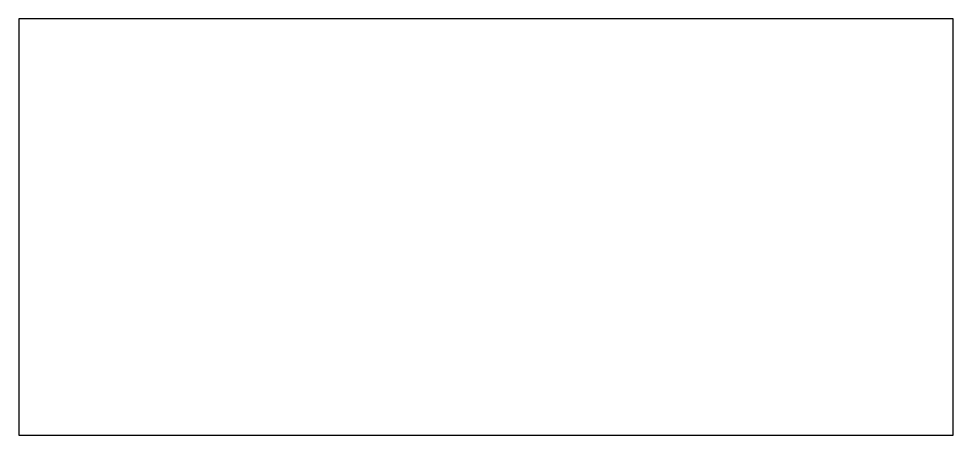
# Model space of a CAD drawing. Header units: millimetres. Extents: x -140 to 15, y -13 to 56.
import ezdxf

# ---------------------------------------------------------------- set-up
doc = ezdxf.new("R2010")
doc.units = ezdxf.units.MM
doc.layers.get('0').update_dxf_attribs({"linetype": 'CONTINUOUS'})

msp = doc.modelspace()

# ---------------------------------------------------------------- linework, layer by layer
msp.add_lwpolyline([(-140, -13), (15, -13), (15, 56), (-140, 56)], close=True)

doc.saveas('drawing.dxf')
